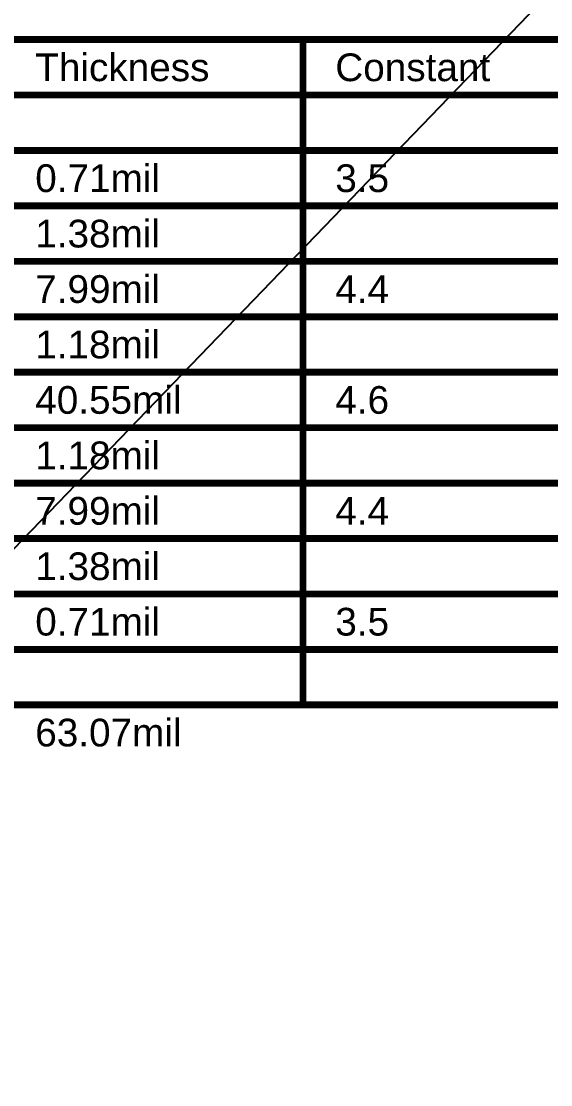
# Model space of a CAD drawing. Header units: inches. Extents: x -3 to 5437, y -3 to 5435.
# Drawn here: x 284.9 to 314, y 61.9 to 120.4 of the extents above; entities that cross this region are included whole.
import ezdxf

# ---------------------------------------------------------------- set-up
doc = ezdxf.new("R2010")
doc.units = ezdxf.units.IN
for name, color, linetype in [('Bottom Solder', 6, 'Continuous'), ('Fabrication', 76, 'Continuous'), ('Top Solder', 216, 'Continuous')]:
    doc.layers.add(name, color=color, linetype=linetype)
doc.styles.add('Arial', font='', dxfattribs={"height": 0.2})
doc.styles.get('Arial').set_extended_font_data('Arial')

msp = doc.modelspace()

# ---------------------------------------------------------------- linework, layer by layer
at = {"layer": 'Bottom Solder'}
msp.add_line((199.665, 3.453), (5436.901, 5435.166), dxfattribs=at)
at = {"layer": 'Fabrication'}
for points in [[(227.984, 119.38, 0.381, 0.381, 0), (343.269, 119.38, 0.381, 0.381, 0)], [(300.355, 82.804, 0.381, 0.381, 0), (300.355, 119.38, 0.381, 0.381, 0)], [(227.984, 116.332, 0.381, 0.381, 0), (343.269, 116.332, 0.381, 0.381, 0)], [(283.849, 113.284, 0.381, 0.381, 0), (300.355, 113.284, 0.381, 0.381, 0)], [(300.355, 113.284, 0.381, 0.381, 0), (314.829, 113.284, 0.381, 0.381, 0)], [(283.849, 110.236, 0.381, 0.381, 0), (300.355, 110.236, 0.381, 0.381, 0)], [(300.355, 110.236, 0.381, 0.381, 0), (314.829, 110.236, 0.381, 0.381, 0)], [(283.849, 107.188, 0.381, 0.381, 0), (300.355, 107.188, 0.381, 0.381, 0)], [(300.355, 107.188, 0.381, 0.381, 0), (314.829, 107.188, 0.381, 0.381, 0)], [(283.849, 104.14, 0.381, 0.381, 0), (300.355, 104.14, 0.381, 0.381, 0)], [(300.355, 104.14, 0.381, 0.381, 0), (314.829, 104.14, 0.381, 0.381, 0)], [(283.849, 101.092, 0.381, 0.381, 0), (300.355, 101.092, 0.381, 0.381, 0)], [(300.355, 101.092, 0.381, 0.381, 0), (314.829, 101.092, 0.381, 0.381, 0)], [(283.849, 98.044, 0.381, 0.381, 0), (300.355, 98.044, 0.381, 0.381, 0)], [(300.355, 98.044, 0.381, 0.381, 0), (314.829, 98.044, 0.381, 0.381, 0)], [(283.849, 94.996, 0.381, 0.381, 0), (300.355, 94.996, 0.381, 0.381, 0)], [(300.355, 94.996, 0.381, 0.381, 0), (314.829, 94.996, 0.381, 0.381, 0)], [(283.849, 91.948, 0.381, 0.381, 0), (300.355, 91.948, 0.381, 0.381, 0)], [(300.355, 91.948, 0.381, 0.381, 0), (314.829, 91.948, 0.381, 0.381, 0)], [(283.849, 88.9, 0.381, 0.381, 0), (300.355, 88.9, 0.381, 0.381, 0)], [(300.355, 88.9, 0.381, 0.381, 0), (314.829, 88.9, 0.381, 0.381, 0)], [(283.849, 85.852, 0.381, 0.381, 0), (300.355, 85.852, 0.381, 0.381, 0)], [(300.355, 85.852, 0.381, 0.381, 0), (314.829, 85.852, 0.381, 0.381, 0)], [(283.849, 82.804, 0.381, 0.381, 0), (300.355, 82.804, 0.381, 0.381, 0)], [(300.355, 82.804, 0.381, 0.381, 0), (314.829, 82.804, 0.381, 0.381, 0)]]:
    msp.add_lwpolyline(points, format="xyseb", dxfattribs=at)
for points in [[(300.26, 119.38, 0.191, 0.191, 1), (300.45, 119.38, 0.191, 0.191, 1)], [(300.26, 113.284, 0.191, 0.191, 1), (300.45, 113.284, 0.191, 0.191, 1)], [(300.26, 113.284, 0.191, 0.191, 1), (300.45, 113.284, 0.191, 0.191, 1)], [(300.26, 110.236, 0.191, 0.191, 1), (300.45, 110.236, 0.191, 0.191, 1)], [(300.26, 110.236, 0.191, 0.191, 1), (300.45, 110.236, 0.191, 0.191, 1)], [(300.26, 107.188, 0.191, 0.191, 1), (300.45, 107.188, 0.191, 0.191, 1)], [(300.26, 107.188, 0.191, 0.191, 1), (300.45, 107.188, 0.191, 0.191, 1)], [(300.26, 104.14, 0.191, 0.191, 1), (300.45, 104.14, 0.191, 0.191, 1)], [(300.26, 104.14, 0.191, 0.191, 1), (300.45, 104.14, 0.191, 0.191, 1)], [(300.26, 101.092, 0.191, 0.191, 1), (300.45, 101.092, 0.191, 0.191, 1)], [(300.26, 101.092, 0.191, 0.191, 1), (300.45, 101.092, 0.191, 0.191, 1)], [(300.26, 98.044, 0.191, 0.191, 1), (300.45, 98.044, 0.191, 0.191, 1)], [(300.26, 98.044, 0.191, 0.191, 1), (300.45, 98.044, 0.191, 0.191, 1)], [(300.26, 94.996, 0.191, 0.191, 1), (300.45, 94.996, 0.191, 0.191, 1)], [(300.26, 94.996, 0.191, 0.191, 1), (300.45, 94.996, 0.191, 0.191, 1)], [(300.26, 91.948, 0.191, 0.191, 1), (300.45, 91.948, 0.191, 0.191, 1)], [(300.26, 91.948, 0.191, 0.191, 1), (300.45, 91.948, 0.191, 0.191, 1)], [(300.26, 88.9, 0.191, 0.191, 1), (300.45, 88.9, 0.191, 0.191, 1)], [(300.26, 88.9, 0.191, 0.191, 1), (300.45, 88.9, 0.191, 0.191, 1)], [(300.26, 85.852, 0.191, 0.191, 1), (300.45, 85.852, 0.191, 0.191, 1)], [(300.26, 85.852, 0.191, 0.191, 1), (300.45, 85.852, 0.191, 0.191, 1)], [(300.26, 82.804, 0.191, 0.191, 1), (300.45, 82.804, 0.191, 0.191, 1)], [(300.26, 82.804, 0.191, 0.191, 1), (300.45, 82.804, 0.191, 0.191, 1)], [(300.26, 82.804, 0.191, 0.191, 1), (300.45, 82.804, 0.191, 0.191, 1)]]:
    msp.add_lwpolyline(points, format="xyseb", close=True, dxfattribs=at)
at = {"layer": 'Top Solder'}
msp.add_line((199.665, 3.453), (5436.901, 5435.166), dxfattribs=at)

# ---------------------------------------------------------------- texts
at = {"layer": 'Fabrication', "style": 'Arial'}
for s, p in [('Thickness', (285.627, 117.094)), ('Constant', (302.133, 117.094)), ('0.71mil', (285.627, 110.998)), ('3.5', (302.133, 110.998)), ('1.38mil', (285.627, 107.95)), ('7.99mil', (285.627, 104.902)), ('4.4', (302.133, 104.902)), ('1.18mil', (285.627, 101.854)), ('40.55mil', (285.627, 98.806)), ('4.6', (302.133, 98.806)), ('1.18mil', (285.627, 95.758)), ('7.99mil', (285.627, 92.71)), ('4.4', (302.133, 92.71)), ('1.38mil', (285.627, 89.662)), ('0.71mil', (285.627, 86.614)), ('3.5', (302.133, 86.614)), ('63.07mil', (285.627, 80.518))]:
    msp.add_text(s, height=1.524, dxfattribs=at).set_placement(p)

doc.saveas('drawing.dxf')
